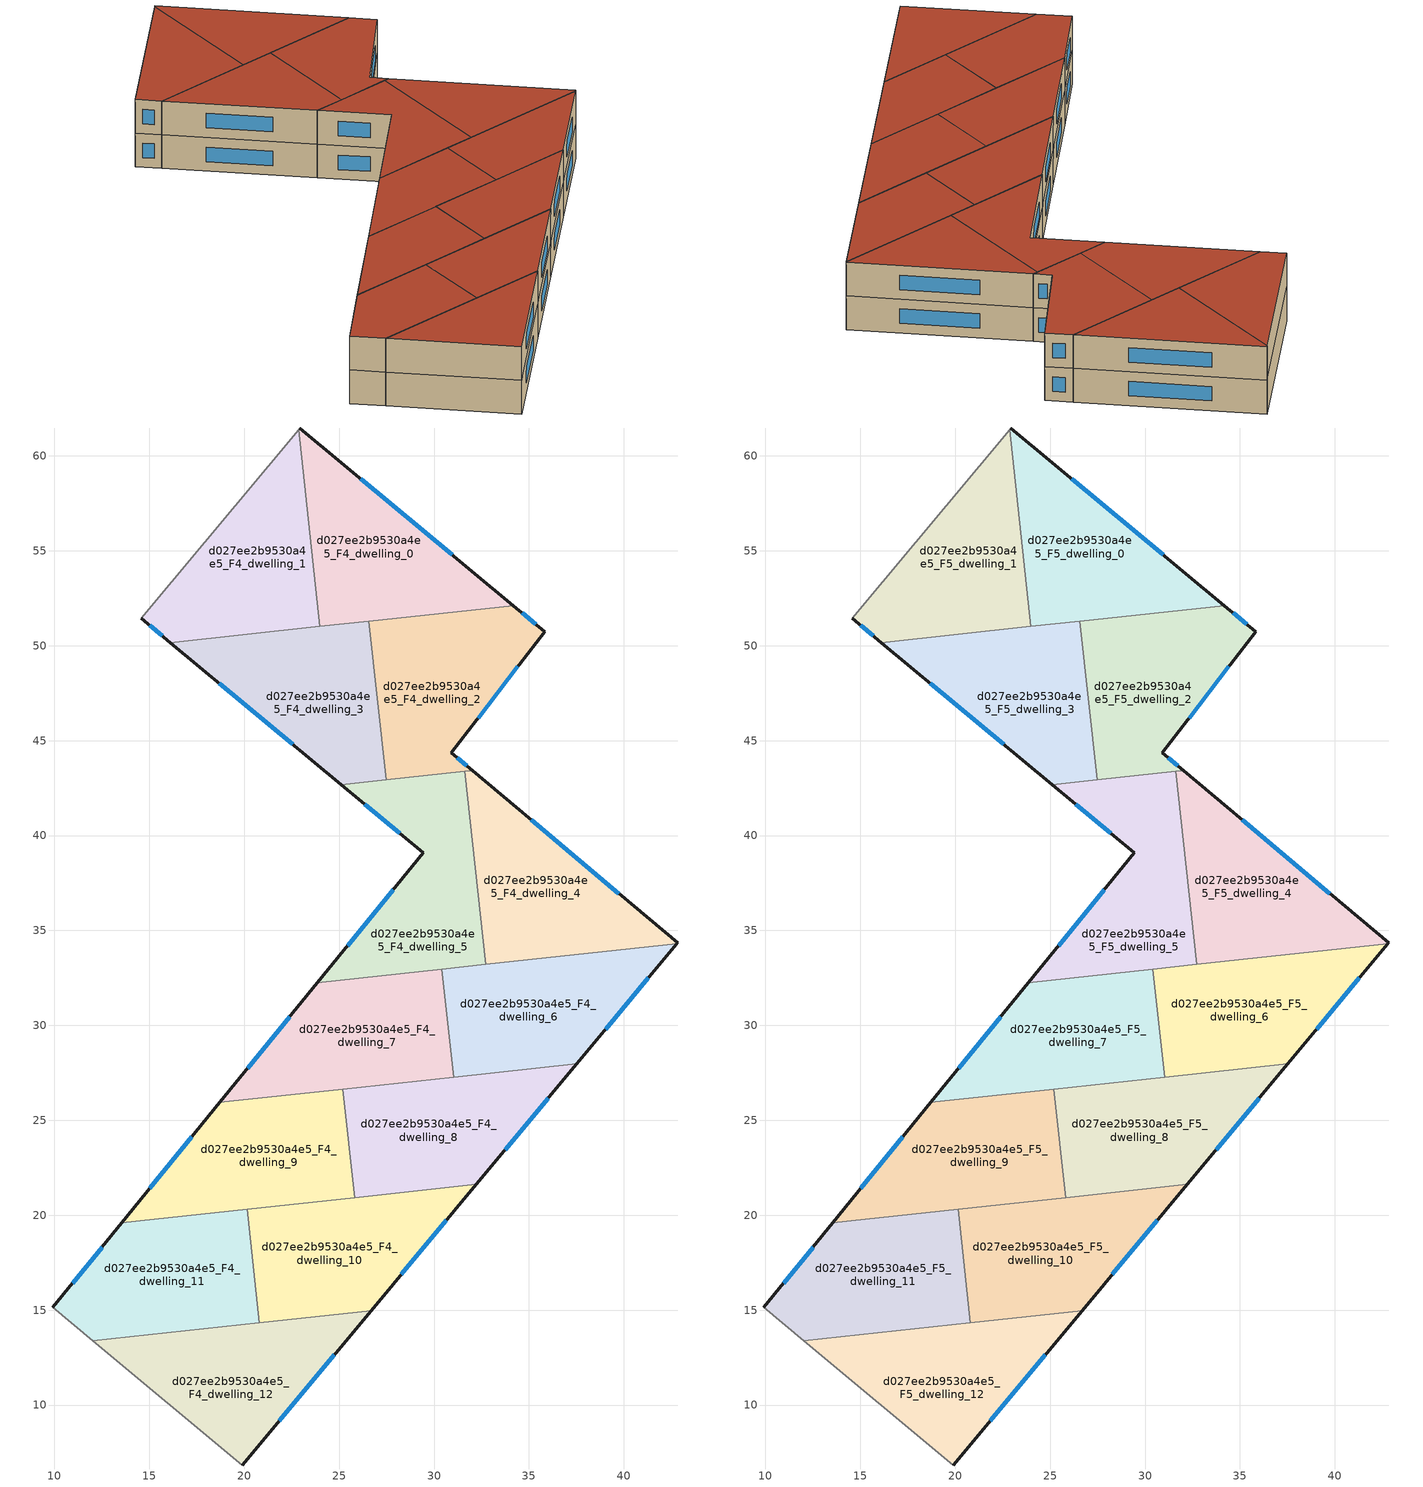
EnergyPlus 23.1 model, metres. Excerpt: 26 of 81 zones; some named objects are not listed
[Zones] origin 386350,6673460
d027ee2b9530a4e5_F4_dwelling_0
 floor to d027ee2b9530a4e5_F3_dwelling_0 (EU_floor_Construction): 34.17,52.12 23.99,51.01 22.86,61.38 22.93,61.47 z12
 wall outside (EU_wall_Construction): 34.17,52.12 22.93,61.47 z12:15
 wall to d027ee2b9530a4e5_F4_dwelling_1 (EU_wall_Construction): 22.86,61.38 23.99,51.01 z12:15
 wall adiabatic (EU_wall_Construction): 22.93,61.47 22.86,61.38 z12:15
 wall to d027ee2b9530a4e5_F4_dwelling_2 (EU_wall_Construction): 26.57,51.29 34.17,52.12 z12:15
 wall to d027ee2b9530a4e5_F4_dwelling_3 (EU_wall_Construction): 23.99,51.01 26.57,51.29 z12:15
 window (EU_Window_Construction): 30.96,54.79 26.14,58.8 z12.86:14.14
d027ee2b9530a4e5_F4_dwelling_1
 floor to d027ee2b9530a4e5_F3_dwelling_1 (EU_floor_Construction): 22.86,61.38 23.99,51.01 16.11,50.16 14.57,51.44 z12
 wall outside (EU_wall_Construction): 14.57,51.44 16.11,50.16 z12:15
 wall adiabatic (EU_wall_Construction): 22.86,61.38 14.57,51.44 z12:15
 wall to d027ee2b9530a4e5_F4_dwelling_3 (EU_wall_Construction): 16.11,50.16 23.99,51.01 z12:15
 window (EU_Window_Construction): 15.01,51.07 15.67,50.53 z12.86:14.14
d027ee2b9530a4e5_F4_dwelling_10
 floor to d027ee2b9530a4e5_F3_dwelling_10 (EU_floor_Construction): 32.22,21.62 26.69,14.98 20.8,14.34 20.15,20.31 z12
 wall outside (EU_wall_Construction): 26.69,14.98 32.22,21.62 z12:15
 wall to d027ee2b9530a4e5_F4_dwelling_11 (EU_wall_Construction): 20.15,20.31 20.8,14.34 z12:15
 wall to d027ee2b9530a4e5_F4_dwelling_12 (EU_wall_Construction): 20.8,14.34 26.69,14.98 z12:15
 wall to d027ee2b9530a4e5_F4_dwelling_8 (EU_wall_Construction): 32.22,21.62 25.82,20.92 z12:15
 wall to d027ee2b9530a4e5_F4_dwelling_9 (EU_wall_Construction): 25.82,20.92 20.15,20.31 z12:15
 window (EU_Window_Construction): 28.27,16.88 30.64,19.72 z12.86:14.14
d027ee2b9530a4e5_F4_dwelling_11
 floor to d027ee2b9530a4e5_F3_dwelling_11 (EU_floor_Construction): 20.15,20.31 20.8,14.34 12.03,13.39 9.93,15.14 13.55,19.59 z12
 wall outside (EU_wall_Construction): 13.55,19.59 9.93,15.14 z12:15
 wall adiabatic (EU_wall_Construction): 9.93,15.14 12.03,13.39 z12:15
 wall to d027ee2b9530a4e5_F4_dwelling_9 (EU_wall_Construction): 20.15,20.31 13.55,19.59 z12:15
 wall to d027ee2b9530a4e5_F4_dwelling_12 (EU_wall_Construction): 12.03,13.39 20.8,14.34 z12:15
 window (EU_Window_Construction): 12.51,18.32 10.96,16.42 z12.86:14.14
d027ee2b9530a4e5_F4_dwelling_12
 floor to d027ee2b9530a4e5_F3_dwelling_12 (EU_floor_Construction): 26.69,14.98 19.91,6.84 12.03,13.39 z12
 wall outside (EU_wall_Construction): 19.91,6.84 26.69,14.98 z12:15
 wall adiabatic (EU_wall_Construction): 12.03,13.39 19.91,6.84 z12:15
 window (EU_Window_Construction): 21.85,9.17 24.75,12.65 z12.86:14.14
d027ee2b9530a4e5_F4_dwelling_2
 floor to d027ee2b9530a4e5_F3_dwelling_2 (EU_floor_Construction): 35.83,50.74 30.92,44.35 32.03,43.42 27.48,42.93 26.57,51.29 34.17,52.12 z12
 wall outside (EU_wall_Construction): 32.03,43.42 30.92,44.35 35.83,50.74 34.17,52.12 z12:15
 wall to d027ee2b9530a4e5_F4_dwelling_3 (EU_wall_Construction): 26.57,51.29 27.48,42.93 z12:15
 wall to d027ee2b9530a4e5_F4_dwelling_5 (EU_wall_Construction): 27.48,42.93 31.62,43.38 z12:15
 wall to d027ee2b9530a4e5_F4_dwelling_4 (EU_wall_Construction): 31.62,43.38 32.03,43.42 z12:15
 window (EU_Window_Construction): 31.71,43.69 31.24,44.09 / 35.35,51.14 34.64,51.72 / 32.32,46.18 34.42,48.92 z12.86:14.14
d027ee2b9530a4e5_F4_dwelling_3
 floor to d027ee2b9530a4e5_F3_dwelling_3 (EU_floor_Construction): 26.57,51.29 27.48,42.93 25.12,42.67 16.11,50.16 z12
 wall outside (EU_wall_Construction): 16.11,50.16 25.12,42.67 z12:15
 wall to d027ee2b9530a4e5_F4_dwelling_5 (EU_wall_Construction): 25.12,42.67 27.48,42.93 z12:15
 window (EU_Window_Construction): 18.69,48.02 22.55,44.81 z12.86:14.14
d027ee2b9530a4e5_F4_dwelling_4
 floor to d027ee2b9530a4e5_F3_dwelling_4 (EU_floor_Construction): 42.83,34.34 42.8,34.3 32.72,33.21 31.62,43.38 32.03,43.42 z12
 wall outside (EU_wall_Construction): 42.8,34.3 42.83,34.34 32.03,43.42 z12:15
 wall to d027ee2b9530a4e5_F4_dwelling_5 (EU_wall_Construction): 31.62,43.38 32.72,33.21 z12:15
 wall to d027ee2b9530a4e5_F4_dwelling_6 (EU_wall_Construction): 32.72,33.21 42.8,34.3 z12:15
 window (EU_Window_Construction): 39.74,36.93 35.11,40.83 z12.86:14.14
d027ee2b9530a4e5_F4_dwelling_5
 floor to d027ee2b9530a4e5_F3_dwelling_5 (EU_floor_Construction): 31.62,43.38 32.72,33.21 23.86,32.25 29.43,39.09 25.12,42.67 z12
 wall outside (EU_wall_Construction): 25.12,42.67 29.43,39.09 23.86,32.25 z12:15
 wall to d027ee2b9530a4e5_F4_dwelling_7 (EU_wall_Construction): 23.86,32.25 30.42,32.96 z12:15
 wall to d027ee2b9530a4e5_F4_dwelling_6 (EU_wall_Construction): 30.42,32.96 32.72,33.21 z12:15
 window (EU_Window_Construction): 26.35,41.65 28.2,40.11 / 27.84,37.14 25.45,34.2 z12.86:14.14
d027ee2b9530a4e5_F4_dwelling_6
 floor to d027ee2b9530a4e5_F3_dwelling_6 (EU_floor_Construction): 42.8,34.3 37.53,27.98 31.04,27.28 30.42,32.96 z12
 wall outside (EU_wall_Construction): 37.53,27.98 42.8,34.3 z12:15
 wall to d027ee2b9530a4e5_F4_dwelling_7 (EU_wall_Construction): 30.42,32.96 31.04,27.28 z12:15
 wall to d027ee2b9530a4e5_F4_dwelling_8 (EU_wall_Construction): 31.04,27.28 37.53,27.98 z12:15
 window (EU_Window_Construction): 39.04,29.79 41.29,32.5 z12.86:14.14
d027ee2b9530a4e5_F4_dwelling_7
 floor to d027ee2b9530a4e5_F3_dwelling_7 (EU_floor_Construction): 30.42,32.96 31.04,27.28 18.72,25.94 23.86,32.25 z12
 wall outside (EU_wall_Construction): 23.86,32.25 18.72,25.94 z12:15
 wall to d027ee2b9530a4e5_F4_dwelling_9 (EU_wall_Construction): 18.72,25.94 25.2,26.65 z12:15
 wall to d027ee2b9530a4e5_F4_dwelling_8 (EU_wall_Construction): 25.2,26.65 31.04,27.28 z12:15
 window (EU_Window_Construction): 22.39,30.45 20.19,27.75 z12.86:14.14
d027ee2b9530a4e5_F4_dwelling_8
 floor to d027ee2b9530a4e5_F3_dwelling_8 (EU_floor_Construction): 37.53,27.98 32.22,21.62 25.82,20.92 25.2,26.65 z12
 wall outside (EU_wall_Construction): 32.22,21.62 37.53,27.98 z12:15
 wall to d027ee2b9530a4e5_F4_dwelling_9 (EU_wall_Construction): 25.2,26.65 25.82,20.92 z12:15
 window (EU_Window_Construction): 33.74,23.44 36.01,26.16 z12.86:14.14
d027ee2b9530a4e5_F4_dwelling_9
 floor to d027ee2b9530a4e5_F3_dwelling_9 (EU_floor_Construction): 25.2,26.65 25.82,20.92 13.55,19.59 18.72,25.94 z12
 wall outside (EU_wall_Construction): 18.72,25.94 13.55,19.59 z12:15
 window (EU_Window_Construction): 17.24,24.13 15.03,21.41 z12.86:14.14
d027ee2b9530a4e5_F5_dwelling_0
 floor to d027ee2b9530a4e5_F4_dwelling_0 (EU_floor_Construction): 34.17,52.12 23.99,51.01 22.86,61.38 22.93,61.47 z15
 wall outside (EU_wall_Construction): 34.17,52.12 22.93,61.47 z15:18
 wall to d027ee2b9530a4e5_F5_dwelling_1 (EU_wall_Construction): 22.86,61.38 23.99,51.01 z15:18
 wall adiabatic (EU_wall_Construction): 22.93,61.47 22.86,61.38 z15:18
 wall to d027ee2b9530a4e5_F5_dwelling_2 (EU_wall_Construction): 26.57,51.29 34.17,52.12 z15:18
 wall to d027ee2b9530a4e5_F5_dwelling_3 (EU_wall_Construction): 23.99,51.01 26.57,51.29 z15:18
 window (EU_Window_Construction): 30.96,54.79 26.14,58.8 z15.86:17.14
 roof outside (EU_roof_Construction): 34.17,52.12 22.93,61.47 22.86,61.38 23.99,51.01 z18
d027ee2b9530a4e5_F5_dwelling_1
 floor to d027ee2b9530a4e5_F4_dwelling_1 (EU_floor_Construction): 22.86,61.38 23.99,51.01 16.11,50.16 14.57,51.44 z15
 wall outside (EU_wall_Construction): 14.57,51.44 16.11,50.16 z15:18
 wall adiabatic (EU_wall_Construction): 22.86,61.38 14.57,51.44 z15:18
 wall to d027ee2b9530a4e5_F5_dwelling_3 (EU_wall_Construction): 16.11,50.16 23.99,51.01 z15:18
 window (EU_Window_Construction): 15.01,51.07 15.67,50.53 z15.86:17.14
 roof outside (EU_roof_Construction): 23.99,51.01 22.86,61.38 14.57,51.44 16.11,50.16 z18
d027ee2b9530a4e5_F5_dwelling_10
 floor to d027ee2b9530a4e5_F4_dwelling_10 (EU_floor_Construction): 32.22,21.62 26.69,14.98 20.8,14.34 20.15,20.31 z15
 wall outside (EU_wall_Construction): 26.69,14.98 32.22,21.62 z15:18
 wall to d027ee2b9530a4e5_F5_dwelling_11 (EU_wall_Construction): 20.15,20.31 20.8,14.34 z15:18
 wall to d027ee2b9530a4e5_F5_dwelling_12 (EU_wall_Construction): 20.8,14.34 26.69,14.98 z15:18
 wall to d027ee2b9530a4e5_F5_dwelling_8 (EU_wall_Construction): 32.22,21.62 25.82,20.92 z15:18
 wall to d027ee2b9530a4e5_F5_dwelling_9 (EU_wall_Construction): 25.82,20.92 20.15,20.31 z15:18
 window (EU_Window_Construction): 28.27,16.88 30.64,19.72 z15.86:17.14
 roof outside (EU_roof_Construction): 26.69,14.98 32.22,21.62 20.15,20.31 20.8,14.34 z18
d027ee2b9530a4e5_F5_dwelling_11
 floor to d027ee2b9530a4e5_F4_dwelling_11 (EU_floor_Construction): 20.15,20.31 20.8,14.34 12.03,13.39 9.93,15.14 13.55,19.59 z15
 wall outside (EU_wall_Construction): 13.55,19.59 9.93,15.14 z15:18
 wall adiabatic (EU_wall_Construction): 9.93,15.14 12.03,13.39 z15:18
 wall to d027ee2b9530a4e5_F5_dwelling_9 (EU_wall_Construction): 20.15,20.31 13.55,19.59 z15:18
 wall to d027ee2b9530a4e5_F5_dwelling_12 (EU_wall_Construction): 12.03,13.39 20.8,14.34 z15:18
 window (EU_Window_Construction): 12.51,18.32 10.96,16.42 z15.86:17.14
 roof outside (EU_roof_Construction): 20.8,14.34 20.15,20.31 13.55,19.59 9.93,15.14 12.03,13.39 z18
d027ee2b9530a4e5_F5_dwelling_12
 floor to d027ee2b9530a4e5_F4_dwelling_12 (EU_floor_Construction): 26.69,14.98 19.91,6.84 12.03,13.39 z15
 wall outside (EU_wall_Construction): 19.91,6.84 26.69,14.98 z15:18
 wall adiabatic (EU_wall_Construction): 12.03,13.39 19.91,6.84 z15:18
 window (EU_Window_Construction): 21.85,9.17 24.75,12.65 z15.86:17.14
 roof outside (EU_roof_Construction): 19.91,6.84 26.69,14.98 12.03,13.39 z18
d027ee2b9530a4e5_F5_dwelling_2
 floor to d027ee2b9530a4e5_F4_dwelling_2 (EU_floor_Construction): 35.83,50.74 30.92,44.35 32.03,43.42 27.48,42.93 26.57,51.29 34.17,52.12 z15
 wall outside (EU_wall_Construction): 32.03,43.42 30.92,44.35 35.83,50.74 34.17,52.12 z15:18
 wall to d027ee2b9530a4e5_F5_dwelling_3 (EU_wall_Construction): 26.57,51.29 27.48,42.93 z15:18
 wall to d027ee2b9530a4e5_F5_dwelling_5 (EU_wall_Construction): 27.48,42.93 31.62,43.38 z15:18
 wall to d027ee2b9530a4e5_F5_dwelling_4 (EU_wall_Construction): 31.62,43.38 32.03,43.42 z15:18
 window (EU_Window_Construction): 31.71,43.69 31.24,44.09 / 35.35,51.14 34.64,51.72 / 32.32,46.18 34.42,48.92 z15.86:17.14
 roof outside (EU_roof_Construction): 32.03,43.42 30.92,44.35 35.83,50.74 34.17,52.12 26.57,51.29 27.48,42.93 z18
d027ee2b9530a4e5_F5_dwelling_3
 floor to d027ee2b9530a4e5_F4_dwelling_3 (EU_floor_Construction): 26.57,51.29 27.48,42.93 25.12,42.67 16.11,50.16 z15
 wall outside (EU_wall_Construction): 16.11,50.16 25.12,42.67 z15:18
 wall to d027ee2b9530a4e5_F5_dwelling_5 (EU_wall_Construction): 25.12,42.67 27.48,42.93 z15:18
 window (EU_Window_Construction): 18.69,48.02 22.55,44.81 z15.86:17.14
 roof outside (EU_roof_Construction): 27.48,42.93 26.57,51.29 16.11,50.16 25.12,42.67 z18
d027ee2b9530a4e5_F5_dwelling_4
 floor to d027ee2b9530a4e5_F4_dwelling_4 (EU_floor_Construction): 42.83,34.34 42.8,34.3 32.72,33.21 31.62,43.38 32.03,43.42 z15
 wall outside (EU_wall_Construction): 42.8,34.3 42.83,34.34 32.03,43.42 z15:18
 wall to d027ee2b9530a4e5_F5_dwelling_5 (EU_wall_Construction): 31.62,43.38 32.72,33.21 z15:18
 wall to d027ee2b9530a4e5_F5_dwelling_6 (EU_wall_Construction): 32.72,33.21 42.8,34.3 z15:18
 window (EU_Window_Construction): 39.74,36.93 35.11,40.83 z15.86:17.14
 roof outside (EU_roof_Construction): 42.8,34.3 42.83,34.34 32.03,43.42 31.62,43.38 32.72,33.21 z18
d027ee2b9530a4e5_F5_dwelling_5
 floor to d027ee2b9530a4e5_F4_dwelling_5 (EU_floor_Construction): 31.62,43.38 32.72,33.21 23.86,32.25 29.43,39.09 25.12,42.67 z15
 wall outside (EU_wall_Construction): 25.12,42.67 29.43,39.09 23.86,32.25 z15:18
 wall to d027ee2b9530a4e5_F5_dwelling_7 (EU_wall_Construction): 23.86,32.25 30.42,32.96 z15:18
 wall to d027ee2b9530a4e5_F5_dwelling_6 (EU_wall_Construction): 30.42,32.96 32.72,33.21 z15:18
 window (EU_Window_Construction): 26.35,41.65 28.2,40.11 / 27.84,37.14 25.45,34.2 z15.86:17.14
 roof outside (EU_roof_Construction): 32.72,33.21 31.62,43.38 25.12,42.67 29.43,39.09 23.86,32.25 z18
d027ee2b9530a4e5_F5_dwelling_6
 floor to d027ee2b9530a4e5_F4_dwelling_6 (EU_floor_Construction): 42.8,34.3 37.53,27.98 31.04,27.28 30.42,32.96 z15
 wall outside (EU_wall_Construction): 37.53,27.98 42.8,34.3 z15:18
 wall to d027ee2b9530a4e5_F5_dwelling_7 (EU_wall_Construction): 30.42,32.96 31.04,27.28 z15:18
 wall to d027ee2b9530a4e5_F5_dwelling_8 (EU_wall_Construction): 31.04,27.28 37.53,27.98 z15:18
 window (EU_Window_Construction): 39.04,29.79 41.29,32.5 z15.86:17.14
 roof outside (EU_roof_Construction): 37.53,27.98 42.8,34.3 30.42,32.96 31.04,27.28 z18
d027ee2b9530a4e5_F5_dwelling_7
 floor to d027ee2b9530a4e5_F4_dwelling_7 (EU_floor_Construction): 30.42,32.96 31.04,27.28 18.72,25.94 23.86,32.25 z15
 wall outside (EU_wall_Construction): 23.86,32.25 18.72,25.94 z15:18
 wall to d027ee2b9530a4e5_F5_dwelling_9 (EU_wall_Construction): 18.72,25.94 25.2,26.65 z15:18
 wall to d027ee2b9530a4e5_F5_dwelling_8 (EU_wall_Construction): 25.2,26.65 31.04,27.28 z15:18
 window (EU_Window_Construction): 22.39,30.45 20.19,27.75 z15.86:17.14
 roof outside (EU_roof_Construction): 31.04,27.28 30.42,32.96 23.86,32.25 18.72,25.94 z18
d027ee2b9530a4e5_F5_dwelling_8
 floor to d027ee2b9530a4e5_F4_dwelling_8 (EU_floor_Construction): 37.53,27.98 32.22,21.62 25.82,20.92 25.2,26.65 z15
 wall outside (EU_wall_Construction): 32.22,21.62 37.53,27.98 z15:18
 wall to d027ee2b9530a4e5_F5_dwelling_9 (EU_wall_Construction): 25.2,26.65 25.82,20.92 z15:18
 window (EU_Window_Construction): 33.74,23.44 36.01,26.16 z15.86:17.14
 roof outside (EU_roof_Construction): 32.22,21.62 37.53,27.98 25.2,26.65 25.82,20.92 z18
d027ee2b9530a4e5_F5_dwelling_9
 floor to d027ee2b9530a4e5_F4_dwelling_9 (EU_floor_Construction): 25.2,26.65 25.82,20.92 13.55,19.59 18.72,25.94 z15
 wall outside (EU_wall_Construction): 18.72,25.94 13.55,19.59 z15:18
 window (EU_Window_Construction): 17.24,24.13 15.03,21.41 z15.86:17.14
 roof outside (EU_roof_Construction): 25.82,20.92 25.2,26.65 18.72,25.94 13.55,19.59 z18
[Building]
EU S2 Campaign: North Axis=0; Terrain=City; Solar Distribution=FullExterior
[Site:Location]
Helsinki-Vantaa.AP: Latitude=60.317; Longitude=24.963; Time Zone=2; Elevation=54.6
[SizingPeriod:WeatherFileDays]
AnnualSizingPeriod: Begin Month=1; Begin Day of Month=1; End Month=12; End Day of Month=31; Day of Week for Start Day=Monday; Use Weather File Daylight Saving Period=No; Use Weather File Rain and Snow Indicators=No
[MATERIAL]
EU_InternalMass_Material: Roughness=MediumRough; Thickness=0.1; Conductivity=1; Density=1800; Specific Heat=900; Thermal Absorptance=0.9; Solar Absorptance=0.7; Visible Absorptance=0.7
[MATERIAL:NOMASS] Roughness=MediumRough; Thermal Absorptance=0.9; Solar Absorptance=0.7; Visible Absorptance=0.7
Name | Thermal Resistance
EU_wall_NoMass | 1.10183
EU_roof_NoMass; EU_floor_NoMass | 1.70606
[WINDOWMATERIAL:SIMPLEGLAZINGSYSTEM]
EU_Window_SimpleGlazing: UFactor=3.11035; Solar Heat Gain Coefficient=0.8; Visible Transmittance=0.8
[CONSTRUCTION]
EU_wall_Construction: EU_wall_NoMass
EU_roof_Construction: EU_roof_NoMass
EU_floor_Construction: EU_floor_NoMass
EU_Window_Construction: EU_Window_SimpleGlazing
EU_InternalMass_Construction: EU_InternalMass_Material
[ZONE] Type=1; Multiplier=1; Ceiling Height=autocalculate; Floor Area=autocalculate; Part of Total Floor Area=Yes
Name | Volume
d027ee2b9530a4e5_F4_dwelling_0; d027ee2b9530a4e5_F5_dwelling_0; d027ee2b9530a4e5_F4_dwelling_8; d027ee2b9530a4e5_F5_dwelling_8 | 162.767
d027ee2b9530a4e5_F4_dwelling_1; d027ee2b9530a4e5_F5_dwelling_1 | 162.761
d027ee2b9530a4e5_F4_dwelling_10; d027ee2b9530a4e5_F5_dwelling_10; d027ee2b9530a4e5_F4_dwelling_7; d027ee2b9530a4e5_F5_dwelling_7 | 162.775
d027ee2b9530a4e5_F4_dwelling_11; d027ee2b9530a4e5_F5_dwelling_11 | 162.766
d027ee2b9530a4e5_F4_dwelling_12; d027ee2b9530a4e5_F5_dwelling_12 | 162.759
d027ee2b9530a4e5_F4_dwelling_2; d027ee2b9530a4e5_F5_dwelling_2; d027ee2b9530a4e5_F4_dwelling_6; d027ee2b9530a4e5_F5_dwelling_6 | 162.757
d027ee2b9530a4e5_F4_dwelling_3; d027ee2b9530a4e5_F5_dwelling_3 | 162.781
d027ee2b9530a4e5_F4_dwelling_4; d027ee2b9530a4e5_F5_dwelling_4 | 162.763
d027ee2b9530a4e5_F4_dwelling_5; d027ee2b9530a4e5_F5_dwelling_5 | 162.765
d027ee2b9530a4e5_F4_dwelling_9; d027ee2b9530a4e5_F5_dwelling_9 | 162.77
[INTERNALMASS] Construction=EU_InternalMass_Construction
Name | Zone or ZoneList | Surface Area
d027ee2b9530a4e5_F4_dwelling_0_EU_InternalMass | d027ee2b9530a4e5_F4_dwelling_0 | 54.2569
d027ee2b9530a4e5_F4_dwelling_1_EU_InternalMass | d027ee2b9530a4e5_F4_dwelling_1 | 54.2563
d027ee2b9530a4e5_F4_dwelling_2_EU_InternalMass | d027ee2b9530a4e5_F4_dwelling_2 | 54.2516
d027ee2b9530a4e5_F4_dwelling_3_EU_InternalMass | d027ee2b9530a4e5_F4_dwelling_3 | 54.2584
d027ee2b9530a4e5_F4_dwelling_4_EU_InternalMass | d027ee2b9530a4e5_F4_dwelling_4 | 54.2535
d027ee2b9530a4e5_F4_dwelling_5_EU_InternalMass | d027ee2b9530a4e5_F4_dwelling_5 | 54.2536
d027ee2b9530a4e5_F4_dwelling_6_EU_InternalMass | d027ee2b9530a4e5_F4_dwelling_6 | 54.2516
d027ee2b9530a4e5_F4_dwelling_7_EU_InternalMass | d027ee2b9530a4e5_F4_dwelling_7 | 54.2582
d027ee2b9530a4e5_F4_dwelling_8_EU_InternalMass | d027ee2b9530a4e5_F4_dwelling_8 | 54.2556
d027ee2b9530a4e5_F4_dwelling_9_EU_InternalMass | d027ee2b9530a4e5_F4_dwelling_9 | 54.2561
d027ee2b9530a4e5_F4_dwelling_10_EU_InternalMass | d027ee2b9530a4e5_F4_dwelling_10 | 54.2568
d027ee2b9530a4e5_F4_dwelling_11_EU_InternalMass | d027ee2b9530a4e5_F4_dwelling_11 | 54.2562
d027ee2b9530a4e5_F4_dwelling_12_EU_InternalMass | d027ee2b9530a4e5_F4_dwelling_12 | 54.2527
d027ee2b9530a4e5_F5_dwelling_0_EU_InternalMass | d027ee2b9530a4e5_F5_dwelling_0 | 54.2569
d027ee2b9530a4e5_F5_dwelling_1_EU_InternalMass | d027ee2b9530a4e5_F5_dwelling_1 | 54.2563
d027ee2b9530a4e5_F5_dwelling_2_EU_InternalMass | d027ee2b9530a4e5_F5_dwelling_2 | 54.2516
d027ee2b9530a4e5_F5_dwelling_3_EU_InternalMass | d027ee2b9530a4e5_F5_dwelling_3 | 54.2584
d027ee2b9530a4e5_F5_dwelling_4_EU_InternalMass | d027ee2b9530a4e5_F5_dwelling_4 | 54.2535
d027ee2b9530a4e5_F5_dwelling_5_EU_InternalMass | d027ee2b9530a4e5_F5_dwelling_5 | 54.2536
d027ee2b9530a4e5_F5_dwelling_6_EU_InternalMass | d027ee2b9530a4e5_F5_dwelling_6 | 54.2516
d027ee2b9530a4e5_F5_dwelling_7_EU_InternalMass | d027ee2b9530a4e5_F5_dwelling_7 | 54.2582
d027ee2b9530a4e5_F5_dwelling_8_EU_InternalMass | d027ee2b9530a4e5_F5_dwelling_8 | 54.2556
d027ee2b9530a4e5_F5_dwelling_9_EU_InternalMass | d027ee2b9530a4e5_F5_dwelling_9 | 54.2561
d027ee2b9530a4e5_F5_dwelling_10_EU_InternalMass | d027ee2b9530a4e5_F5_dwelling_10 | 54.2568
d027ee2b9530a4e5_F5_dwelling_11_EU_InternalMass | d027ee2b9530a4e5_F5_dwelling_11 | 54.2562
d027ee2b9530a4e5_F5_dwelling_12_EU_InternalMass | d027ee2b9530a4e5_F5_dwelling_12 | 54.2527
[OTHEREQUIPMENT] Fuel Type=Electricity; Design Level Calculation Method=Watts/Area; Power per Zone Floor Area=1; Fraction Latent=0; Fraction Radiant=0; Fraction Lost=0; Carbon Dioxide Generation Rate=0; EndUse Subcategory=EU_Step8_InternalGains
Name | Zone or ZoneList or Space or SpaceList | Schedule
EU_Step8_InternalGain_d027ee2b9530a4e5_F4_dwelling_0_f000 | d027ee2b9530a4e5_F4_dwelling_0 | EU_Step8_GainSchedule_d027ee2b9530a4e5_F4_dwelling_0_f000
EU_Step8_InternalGain_d027ee2b9530a4e5_F4_dwelling_1_f000 | d027ee2b9530a4e5_F4_dwelling_1 | EU_Step8_GainSchedule_d027ee2b9530a4e5_F4_dwelling_1_f000
EU_Step8_InternalGain_d027ee2b9530a4e5_F4_dwelling_2_f000 | d027ee2b9530a4e5_F4_dwelling_2 | EU_Step8_GainSchedule_d027ee2b9530a4e5_F4_dwelling_2_f000
EU_Step8_InternalGain_d027ee2b9530a4e5_F4_dwelling_3_f000 | d027ee2b9530a4e5_F4_dwelling_3 | EU_Step8_GainSchedule_d027ee2b9530a4e5_F4_dwelling_3_f000
EU_Step8_InternalGain_d027ee2b9530a4e5_F4_dwelling_4_f000 | d027ee2b9530a4e5_F4_dwelling_4 | EU_Step8_GainSchedule_d027ee2b9530a4e5_F4_dwelling_4_f000
EU_Step8_InternalGain_d027ee2b9530a4e5_F4_dwelling_5_f000 | d027ee2b9530a4e5_F4_dwelling_5 | EU_Step8_GainSchedule_d027ee2b9530a4e5_F4_dwelling_5_f000
EU_Step8_InternalGain_d027ee2b9530a4e5_F4_dwelling_6_f000 | d027ee2b9530a4e5_F4_dwelling_6 | EU_Step8_GainSchedule_d027ee2b9530a4e5_F4_dwelling_6_f000
EU_Step8_InternalGain_d027ee2b9530a4e5_F4_dwelling_7_f000 | d027ee2b9530a4e5_F4_dwelling_7 | EU_Step8_GainSchedule_d027ee2b9530a4e5_F4_dwelling_7_f000
EU_Step8_InternalGain_d027ee2b9530a4e5_F4_dwelling_8_f000 | d027ee2b9530a4e5_F4_dwelling_8 | EU_Step8_GainSchedule_d027ee2b9530a4e5_F4_dwelling_8_f000
EU_Step8_InternalGain_d027ee2b9530a4e5_F4_dwelling_9_f000 | d027ee2b9530a4e5_F4_dwelling_9 | EU_Step8_GainSchedule_d027ee2b9530a4e5_F4_dwelling_9_f000
EU_Step8_InternalGain_d027ee2b9530a4e5_F4_dwelling_10_f000 | d027ee2b9530a4e5_F4_dwelling_10 | EU_Step8_GainSchedule_d027ee2b9530a4e5_F4_dwelling_10_f000
EU_Step8_InternalGain_d027ee2b9530a4e5_F4_dwelling_11_f000 | d027ee2b9530a4e5_F4_dwelling_11 | EU_Step8_GainSchedule_d027ee2b9530a4e5_F4_dwelling_11_f000
EU_Step8_InternalGain_d027ee2b9530a4e5_F4_dwelling_12_f000 | d027ee2b9530a4e5_F4_dwelling_12 | EU_Step8_GainSchedule_d027ee2b9530a4e5_F4_dwelling_12_f000
EU_Step8_InternalGain_d027ee2b9530a4e5_F5_dwelling_0_f000 | d027ee2b9530a4e5_F5_dwelling_0 | EU_Step8_GainSchedule_d027ee2b9530a4e5_F5_dwelling_0_f000
EU_Step8_InternalGain_d027ee2b9530a4e5_F5_dwelling_1_f000 | d027ee2b9530a4e5_F5_dwelling_1 | EU_Step8_GainSchedule_d027ee2b9530a4e5_F5_dwelling_1_f000
EU_Step8_InternalGain_d027ee2b9530a4e5_F5_dwelling_2_f000 | d027ee2b9530a4e5_F5_dwelling_2 | EU_Step8_GainSchedule_d027ee2b9530a4e5_F5_dwelling_2_f000
EU_Step8_InternalGain_d027ee2b9530a4e5_F5_dwelling_3_f000 | d027ee2b9530a4e5_F5_dwelling_3 | EU_Step8_GainSchedule_d027ee2b9530a4e5_F5_dwelling_3_f000
EU_Step8_InternalGain_d027ee2b9530a4e5_F5_dwelling_4_f000 | d027ee2b9530a4e5_F5_dwelling_4 | EU_Step8_GainSchedule_d027ee2b9530a4e5_F5_dwelling_4_f000
EU_Step8_InternalGain_d027ee2b9530a4e5_F5_dwelling_5_f000 | d027ee2b9530a4e5_F5_dwelling_5 | EU_Step8_GainSchedule_d027ee2b9530a4e5_F5_dwelling_5_f000
EU_Step8_InternalGain_d027ee2b9530a4e5_F5_dwelling_6_f000 | d027ee2b9530a4e5_F5_dwelling_6 | EU_Step8_GainSchedule_d027ee2b9530a4e5_F5_dwelling_6_f000
EU_Step8_InternalGain_d027ee2b9530a4e5_F5_dwelling_7_f000 | d027ee2b9530a4e5_F5_dwelling_7 | EU_Step8_GainSchedule_d027ee2b9530a4e5_F5_dwelling_7_f000
EU_Step8_InternalGain_d027ee2b9530a4e5_F5_dwelling_8_f000 | d027ee2b9530a4e5_F5_dwelling_8 | EU_Step8_GainSchedule_d027ee2b9530a4e5_F5_dwelling_8_f000
EU_Step8_InternalGain_d027ee2b9530a4e5_F5_dwelling_9_f000 | d027ee2b9530a4e5_F5_dwelling_9 | EU_Step8_GainSchedule_d027ee2b9530a4e5_F5_dwelling_9_f000
EU_Step8_InternalGain_d027ee2b9530a4e5_F5_dwelling_10_f000 | d027ee2b9530a4e5_F5_dwelling_10 | EU_Step8_GainSchedule_d027ee2b9530a4e5_F5_dwelling_10_f000
EU_Step8_InternalGain_d027ee2b9530a4e5_F5_dwelling_11_f000 | d027ee2b9530a4e5_F5_dwelling_11 | EU_Step8_GainSchedule_d027ee2b9530a4e5_F5_dwelling_11_f000
EU_Step8_InternalGain_d027ee2b9530a4e5_F5_dwelling_12_f000 | d027ee2b9530a4e5_F5_dwelling_12 | EU_Step8_GainSchedule_d027ee2b9530a4e5_F5_dwelling_12_f000
[ZONEVENTILATION:DESIGNFLOWRATE] Schedule=EU_AlwaysOn; Design Flow Rate Calculation Method=AirChanges/Hour; Air Changes per Hour=0.756316; Ventilation Type=Natural; Fan Pressure Rise=0; Fan Total Efficiency=1; Constant Term Coefficient=1; Temperature Term Coefficient=0; Velocity Term Coefficient=0; Velocity Squared Term Coefficient=0; Minimum Indoor Temperature=-100; Maximum Indoor Temperature=100; Delta Temperature=-100; Minimum Outdoor Temperature=-100; Maximum Outdoor Temperature=100; Maximum Wind Speed=40
Name | Zone or ZoneList or Space or SpaceList
EU_ConstantAir_d027ee2b9530a4e5_F4_dwelling_0 | d027ee2b9530a4e5_F4_dwelling_0
EU_ConstantAir_d027ee2b9530a4e5_F4_dwelling_1 | d027ee2b9530a4e5_F4_dwelling_1
EU_ConstantAir_d027ee2b9530a4e5_F4_dwelling_2 | d027ee2b9530a4e5_F4_dwelling_2
EU_ConstantAir_d027ee2b9530a4e5_F4_dwelling_3 | d027ee2b9530a4e5_F4_dwelling_3
EU_ConstantAir_d027ee2b9530a4e5_F4_dwelling_4 | d027ee2b9530a4e5_F4_dwelling_4
EU_ConstantAir_d027ee2b9530a4e5_F4_dwelling_5 | d027ee2b9530a4e5_F4_dwelling_5
EU_ConstantAir_d027ee2b9530a4e5_F4_dwelling_6 | d027ee2b9530a4e5_F4_dwelling_6
EU_ConstantAir_d027ee2b9530a4e5_F4_dwelling_7 | d027ee2b9530a4e5_F4_dwelling_7
EU_ConstantAir_d027ee2b9530a4e5_F4_dwelling_8 | d027ee2b9530a4e5_F4_dwelling_8
EU_ConstantAir_d027ee2b9530a4e5_F4_dwelling_9 | d027ee2b9530a4e5_F4_dwelling_9
EU_ConstantAir_d027ee2b9530a4e5_F4_dwelling_10 | d027ee2b9530a4e5_F4_dwelling_10
EU_ConstantAir_d027ee2b9530a4e5_F4_dwelling_11 | d027ee2b9530a4e5_F4_dwelling_11
EU_ConstantAir_d027ee2b9530a4e5_F4_dwelling_12 | d027ee2b9530a4e5_F4_dwelling_12
EU_ConstantAir_d027ee2b9530a4e5_F5_dwelling_0 | d027ee2b9530a4e5_F5_dwelling_0
EU_ConstantAir_d027ee2b9530a4e5_F5_dwelling_1 | d027ee2b9530a4e5_F5_dwelling_1
EU_ConstantAir_d027ee2b9530a4e5_F5_dwelling_2 | d027ee2b9530a4e5_F5_dwelling_2
EU_ConstantAir_d027ee2b9530a4e5_F5_dwelling_3 | d027ee2b9530a4e5_F5_dwelling_3
EU_ConstantAir_d027ee2b9530a4e5_F5_dwelling_4 | d027ee2b9530a4e5_F5_dwelling_4
EU_ConstantAir_d027ee2b9530a4e5_F5_dwelling_5 | d027ee2b9530a4e5_F5_dwelling_5
EU_ConstantAir_d027ee2b9530a4e5_F5_dwelling_6 | d027ee2b9530a4e5_F5_dwelling_6
EU_ConstantAir_d027ee2b9530a4e5_F5_dwelling_7 | d027ee2b9530a4e5_F5_dwelling_7
EU_ConstantAir_d027ee2b9530a4e5_F5_dwelling_8 | d027ee2b9530a4e5_F5_dwelling_8
EU_ConstantAir_d027ee2b9530a4e5_F5_dwelling_9 | d027ee2b9530a4e5_F5_dwelling_9
EU_ConstantAir_d027ee2b9530a4e5_F5_dwelling_10 | d027ee2b9530a4e5_F5_dwelling_10
EU_ConstantAir_d027ee2b9530a4e5_F5_dwelling_11 | d027ee2b9530a4e5_F5_dwelling_11
EU_ConstantAir_d027ee2b9530a4e5_F5_dwelling_12 | d027ee2b9530a4e5_F5_dwelling_12
[HVACTEMPLATE:ZONE:IDEALLOADSAIRSYSTEM] System Availability Schedule=EU_AlwaysOn; Maximum Heating Supply Air Temperature=50; Minimum Cooling Supply Air Temperature=13; Maximum Heating Supply Air Humidity Ratio=0.0156; Minimum Cooling Supply Air Humidity Ratio=0.0077; Heating Limit=NoLimit; Cooling Limit=NoLimit; Heating Availability Schedule=EU_AlwaysOn; Cooling Availability Schedule=EU_CoolingOff; Dehumidification Control Type=ConstantSensibleHeatRatio; Cooling Sensible Heat Ratio=0.7; Dehumidification Setpoint=60; Humidification Control Type=None; Humidification Setpoint=30; Outdoor Air Method=None; Outdoor Air Flow Rate per Person=0.00944; Outdoor Air Flow Rate per Zone Floor Area=0; Outdoor Air Flow Rate per Zone=0; Demand Controlled Ventilation Type=None; Outdoor Air Economizer Type=NoEconomizer; Heat Recovery Type=None; Sensible Heat Recovery Effectiveness=0.7; Latent Heat Recovery Effectiveness=0.65
Name | Template Thermostat
d027ee2b9530a4e5_F4_dwelling_0 | EU_HeatOnly_d027ee2b9530a4e5_F4_dwelling_0
d027ee2b9530a4e5_F4_dwelling_1 | EU_HeatOnly_d027ee2b9530a4e5_F4_dwelling_1
d027ee2b9530a4e5_F4_dwelling_2 | EU_HeatOnly_d027ee2b9530a4e5_F4_dwelling_2
d027ee2b9530a4e5_F4_dwelling_3 | EU_HeatOnly_d027ee2b9530a4e5_F4_dwelling_3
d027ee2b9530a4e5_F4_dwelling_4 | EU_HeatOnly_d027ee2b9530a4e5_F4_dwelling_4
d027ee2b9530a4e5_F4_dwelling_5 | EU_HeatOnly_d027ee2b9530a4e5_F4_dwelling_5
d027ee2b9530a4e5_F4_dwelling_6 | EU_HeatOnly_d027ee2b9530a4e5_F4_dwelling_6
d027ee2b9530a4e5_F4_dwelling_7 | EU_HeatOnly_d027ee2b9530a4e5_F4_dwelling_7
d027ee2b9530a4e5_F4_dwelling_8 | EU_HeatOnly_d027ee2b9530a4e5_F4_dwelling_8
d027ee2b9530a4e5_F4_dwelling_9 | EU_HeatOnly_d027ee2b9530a4e5_F4_dwelling_9
d027ee2b9530a4e5_F4_dwelling_10 | EU_HeatOnly_d027ee2b9530a4e5_F4_dwelling_10
d027ee2b9530a4e5_F4_dwelling_11 | EU_HeatOnly_d027ee2b9530a4e5_F4_dwelling_11
d027ee2b9530a4e5_F4_dwelling_12 | EU_HeatOnly_d027ee2b9530a4e5_F4_dwelling_12
d027ee2b9530a4e5_F5_dwelling_0 | EU_HeatOnly_d027ee2b9530a4e5_F5_dwelling_0
d027ee2b9530a4e5_F5_dwelling_1 | EU_HeatOnly_d027ee2b9530a4e5_F5_dwelling_1
d027ee2b9530a4e5_F5_dwelling_2 | EU_HeatOnly_d027ee2b9530a4e5_F5_dwelling_2
d027ee2b9530a4e5_F5_dwelling_3 | EU_HeatOnly_d027ee2b9530a4e5_F5_dwelling_3
d027ee2b9530a4e5_F5_dwelling_4 | EU_HeatOnly_d027ee2b9530a4e5_F5_dwelling_4
d027ee2b9530a4e5_F5_dwelling_5 | EU_HeatOnly_d027ee2b9530a4e5_F5_dwelling_5
d027ee2b9530a4e5_F5_dwelling_6 | EU_HeatOnly_d027ee2b9530a4e5_F5_dwelling_6
d027ee2b9530a4e5_F5_dwelling_7 | EU_HeatOnly_d027ee2b9530a4e5_F5_dwelling_7
d027ee2b9530a4e5_F5_dwelling_8 | EU_HeatOnly_d027ee2b9530a4e5_F5_dwelling_8
d027ee2b9530a4e5_F5_dwelling_9 | EU_HeatOnly_d027ee2b9530a4e5_F5_dwelling_9
d027ee2b9530a4e5_F5_dwelling_10 | EU_HeatOnly_d027ee2b9530a4e5_F5_dwelling_10
d027ee2b9530a4e5_F5_dwelling_11 | EU_HeatOnly_d027ee2b9530a4e5_F5_dwelling_11
d027ee2b9530a4e5_F5_dwelling_12 | EU_HeatOnly_d027ee2b9530a4e5_F5_dwelling_12
[SIZING:ZONE] Zone Cooling Design Supply Air Temperature Input Method=SupplyAirTemperature; Zone Cooling Design Supply Air Temperature=13; Zone Heating Design Supply Air Temperature Input Method=SupplyAirTemperature; Zone Heating Design Supply Air Temperature=50; Zone Cooling Design Supply Air Humidity Ratio=0.008; Zone Heating Design Supply Air Humidity Ratio=0.008; Cooling Design Air Flow Method=DesignDay; Cooling Design Air Flow Rate=0; Cooling Minimum Air Flow per Zone Floor Area=0.000762; Cooling Minimum Air Flow=0; Cooling Minimum Air Flow Fraction=0.2; Heating Design Air Flow Method=DesignDay; Heating Design Air Flow Rate=0; Heating Maximum Air Flow per Zone Floor Area=0.002032; Heating Maximum Air Flow=0.141576; Heating Maximum Air Flow Fraction=0.3; Account for Dedicated Outdoor Air System=No; Dedicated Outdoor Air System Control Strategy=NeutralSupplyAir; Dedicated Outdoor Air Low Setpoint Temperature for Design=autosize; Dedicated Outdoor Air High Setpoint Temperature for Design=autosize; Zone Load Sizing Method=Sensible Load Only No Latent Load; Zone Latent Cooling Design Supply Air Humidity Ratio Input Method=HumidityRatioDifference; Zone Cooling Design Supply Air Humidity Ratio Difference=0.005; Zone Latent Heating Design Supply Air Humidity Ratio Input Method=HumidityRatioDifference; Zone Humidification Design Supply Air Humidity Ratio Difference=0.005
d027ee2b9530a4e5_F4_dwelling_0; d027ee2b9530a4e5_F4_dwelling_1; d027ee2b9530a4e5_F4_dwelling_2; d027ee2b9530a4e5_F4_dwelling_3; d027ee2b9530a4e5_F4_dwelling_4; d027ee2b9530a4e5_F4_dwelling_5; d027ee2b9530a4e5_F4_dwelling_6; d027ee2b9530a4e5_F4_dwelling_7; d027ee2b9530a4e5_F4_dwelling_8; d027ee2b9530a4e5_F4_dwelling_9; d027ee2b9530a4e5_F4_dwelling_10; d027ee2b9530a4e5_F4_dwelling_11; d027ee2b9530a4e5_F4_dwelling_12; d027ee2b9530a4e5_F5_dwelling_0; d027ee2b9530a4e5_F5_dwelling_1; d027ee2b9530a4e5_F5_dwelling_2; d027ee2b9530a4e5_F5_dwelling_3; d027ee2b9530a4e5_F5_dwelling_4; d027ee2b9530a4e5_F5_dwelling_5; d027ee2b9530a4e5_F5_dwelling_6; d027ee2b9530a4e5_F5_dwelling_7; d027ee2b9530a4e5_F5_dwelling_8; d027ee2b9530a4e5_F5_dwelling_9; d027ee2b9530a4e5_F5_dwelling_10; d027ee2b9530a4e5_F5_dwelling_11; d027ee2b9530a4e5_F5_dwelling_12
[SCHEDULE:CONSTANT]
Name | Hourly Value
EU_AlwaysOn | 1
EU_CoolingOff | 0
[SCHEDULE:FILE] Column Number=1; Rows to Skip at Top=0; Number of Hours of Data=8760; Column Separator=Comma; Interpolate to Timestep=No; Minutes per Item=60; Adjust Schedule for Daylight Savings=Yes
Name | File
EU_Step8_GainSchedule_d027ee2b9530a4e5_F4_dwelling_0_f000 | ../../schedules/d027ee2b9530a4e5/d027ee2b9530a4e5_F4_dwelling_0_f000_gain.csv
EU_Step8_GainSchedule_d027ee2b9530a4e5_F4_dwelling_1_f000 | ../../schedules/d027ee2b9530a4e5/d027ee2b9530a4e5_F4_dwelling_1_f000_gain.csv
EU_Step8_GainSchedule_d027ee2b9530a4e5_F4_dwelling_2_f000 | ../../schedules/d027ee2b9530a4e5/d027ee2b9530a4e5_F4_dwelling_2_f000_gain.csv
EU_Step8_GainSchedule_d027ee2b9530a4e5_F4_dwelling_3_f000 | ../../schedules/d027ee2b9530a4e5/d027ee2b9530a4e5_F4_dwelling_3_f000_gain.csv
EU_Step8_GainSchedule_d027ee2b9530a4e5_F4_dwelling_4_f000 | ../../schedules/d027ee2b9530a4e5/d027ee2b9530a4e5_F4_dwelling_4_f000_gain.csv
EU_Step8_GainSchedule_d027ee2b9530a4e5_F4_dwelling_5_f000 | ../../schedules/d027ee2b9530a4e5/d027ee2b9530a4e5_F4_dwelling_5_f000_gain.csv
EU_Step8_GainSchedule_d027ee2b9530a4e5_F4_dwelling_6_f000 | ../../schedules/d027ee2b9530a4e5/d027ee2b9530a4e5_F4_dwelling_6_f000_gain.csv
EU_Step8_GainSchedule_d027ee2b9530a4e5_F4_dwelling_7_f000 | ../../schedules/d027ee2b9530a4e5/d027ee2b9530a4e5_F4_dwelling_7_f000_gain.csv
EU_Step8_GainSchedule_d027ee2b9530a4e5_F4_dwelling_8_f000 | ../../schedules/d027ee2b9530a4e5/d027ee2b9530a4e5_F4_dwelling_8_f000_gain.csv
EU_Step8_GainSchedule_d027ee2b9530a4e5_F4_dwelling_9_f000 | ../../schedules/d027ee2b9530a4e5/d027ee2b9530a4e5_F4_dwelling_9_f000_gain.csv
EU_Step8_GainSchedule_d027ee2b9530a4e5_F4_dwelling_10_f000 | ../../schedules/d027ee2b9530a4e5/d027ee2b9530a4e5_F4_dwelling_10_f000_gain.csv
EU_Step8_GainSchedule_d027ee2b9530a4e5_F4_dwelling_11_f000 | ../../schedules/d027ee2b9530a4e5/d027ee2b9530a4e5_F4_dwelling_11_f000_gain.csv
EU_Step8_GainSchedule_d027ee2b9530a4e5_F4_dwelling_12_f000 | ../../schedules/d027ee2b9530a4e5/d027ee2b9530a4e5_F4_dwelling_12_f000_gain.csv
EU_Step8_GainSchedule_d027ee2b9530a4e5_F5_dwelling_0_f000 | ../../schedules/d027ee2b9530a4e5/d027ee2b9530a4e5_F5_dwelling_0_f000_gain.csv
EU_Step8_GainSchedule_d027ee2b9530a4e5_F5_dwelling_1_f000 | ../../schedules/d027ee2b9530a4e5/d027ee2b9530a4e5_F5_dwelling_1_f000_gain.csv
EU_Step8_GainSchedule_d027ee2b9530a4e5_F5_dwelling_2_f000 | ../../schedules/d027ee2b9530a4e5/d027ee2b9530a4e5_F5_dwelling_2_f000_gain.csv
EU_Step8_GainSchedule_d027ee2b9530a4e5_F5_dwelling_3_f000 | ../../schedules/d027ee2b9530a4e5/d027ee2b9530a4e5_F5_dwelling_3_f000_gain.csv
EU_Step8_GainSchedule_d027ee2b9530a4e5_F5_dwelling_4_f000 | ../../schedules/d027ee2b9530a4e5/d027ee2b9530a4e5_F5_dwelling_4_f000_gain.csv
EU_Step8_GainSchedule_d027ee2b9530a4e5_F5_dwelling_5_f000 | ../../schedules/d027ee2b9530a4e5/d027ee2b9530a4e5_F5_dwelling_5_f000_gain.csv
EU_Step8_GainSchedule_d027ee2b9530a4e5_F5_dwelling_6_f000 | ../../schedules/d027ee2b9530a4e5/d027ee2b9530a4e5_F5_dwelling_6_f000_gain.csv
EU_Step8_GainSchedule_d027ee2b9530a4e5_F5_dwelling_7_f000 | ../../schedules/d027ee2b9530a4e5/d027ee2b9530a4e5_F5_dwelling_7_f000_gain.csv
EU_Step8_GainSchedule_d027ee2b9530a4e5_F5_dwelling_8_f000 | ../../schedules/d027ee2b9530a4e5/d027ee2b9530a4e5_F5_dwelling_8_f000_gain.csv
EU_Step8_GainSchedule_d027ee2b9530a4e5_F5_dwelling_9_f000 | ../../schedules/d027ee2b9530a4e5/d027ee2b9530a4e5_F5_dwelling_9_f000_gain.csv
EU_Step8_GainSchedule_d027ee2b9530a4e5_F5_dwelling_10_f000 | ../../schedules/d027ee2b9530a4e5/d027ee2b9530a4e5_F5_dwelling_10_f000_gain.csv
EU_Step8_GainSchedule_d027ee2b9530a4e5_F5_dwelling_11_f000 | ../../schedules/d027ee2b9530a4e5/d027ee2b9530a4e5_F5_dwelling_11_f000_gain.csv
EU_Step8_GainSchedule_d027ee2b9530a4e5_F5_dwelling_12_f000 | ../../schedules/d027ee2b9530a4e5/d027ee2b9530a4e5_F5_dwelling_12_f000_gain.csv
